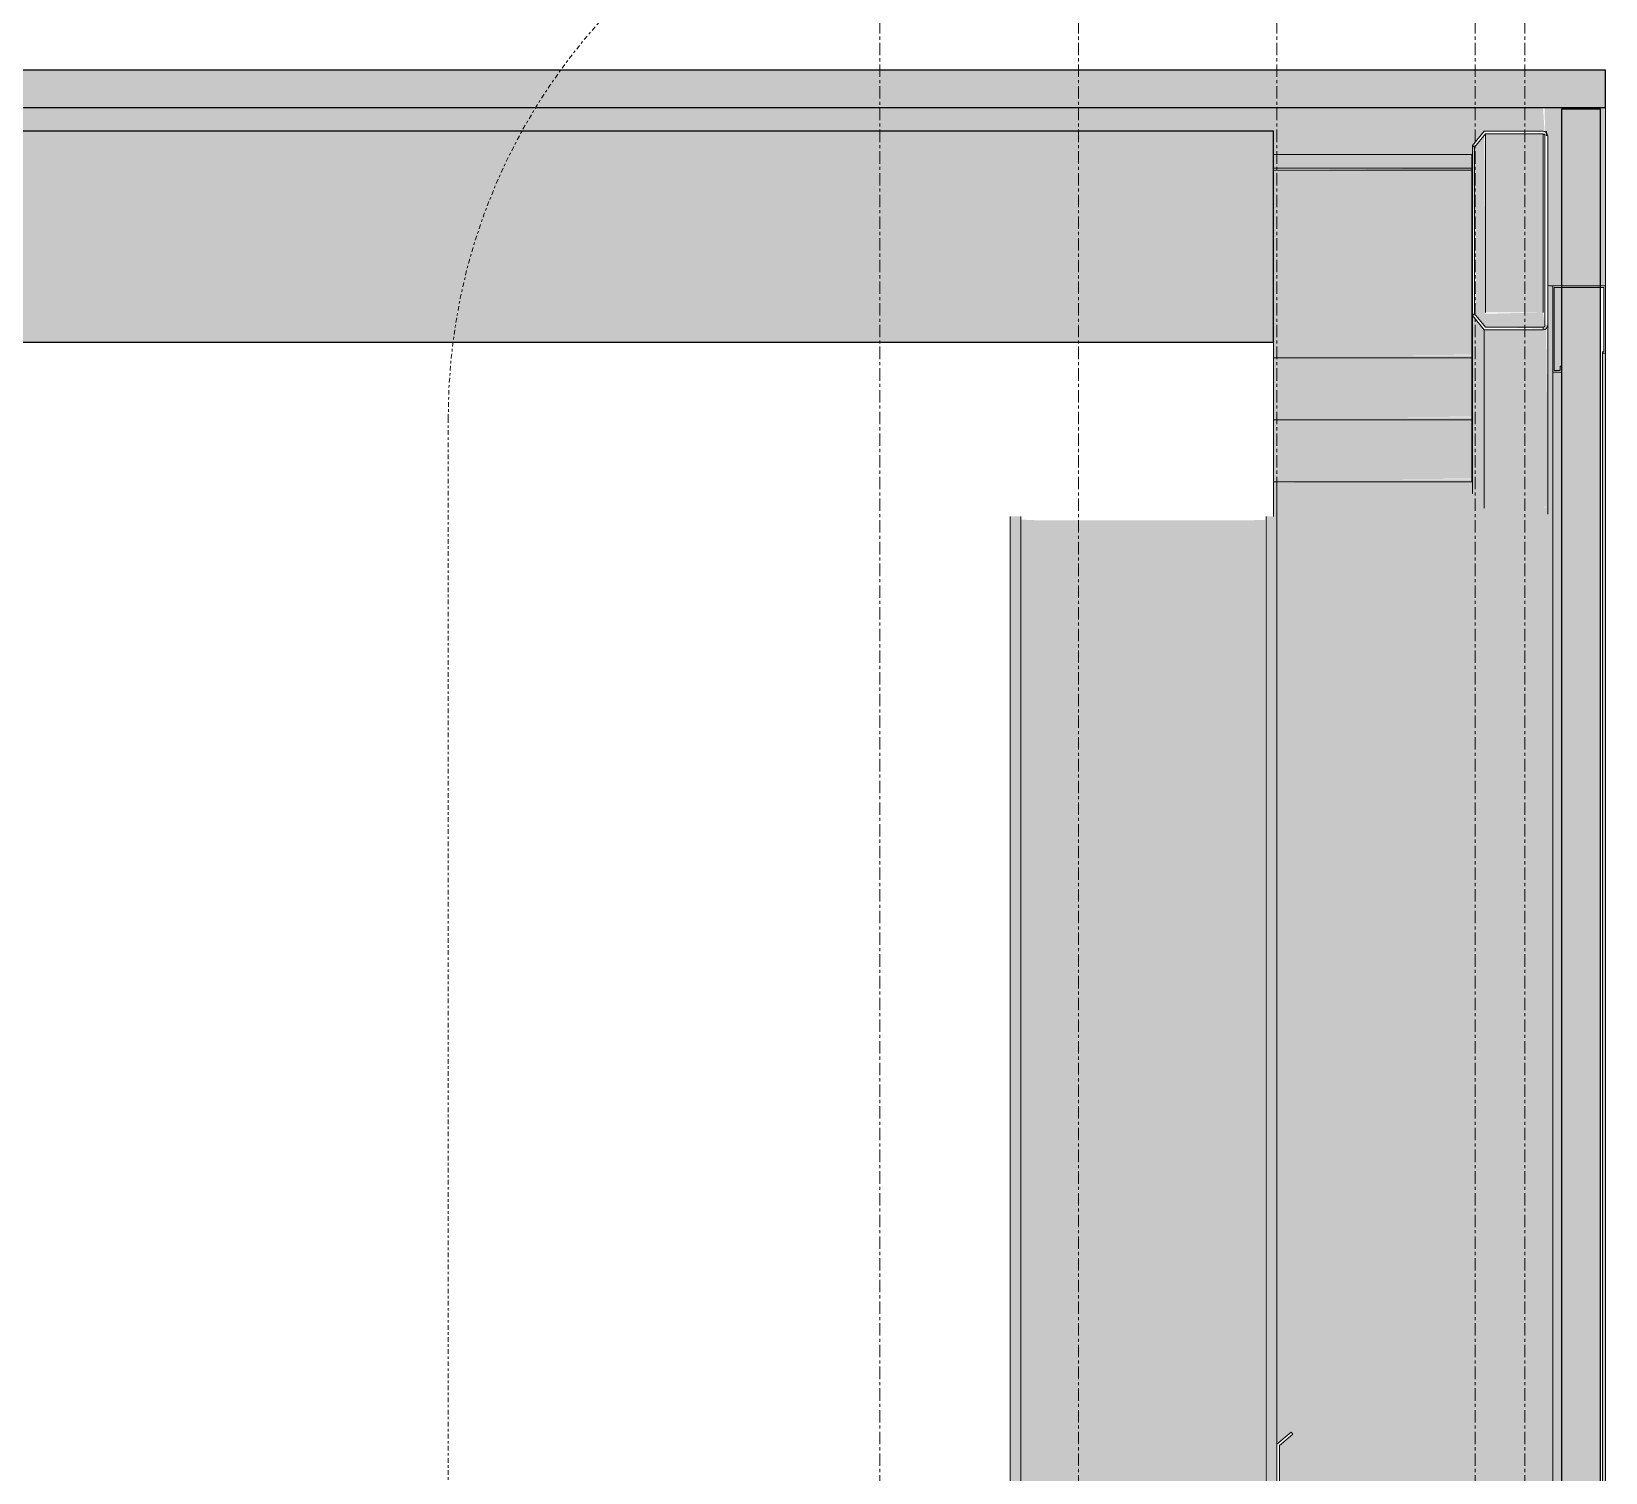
# Model space of a CAD drawing. Header units: inches. Extents: x -55396 to -733, y -290 to 853.
# Drawn here: x -22841.6 to -22778.1, y 339.4 to 397.5 of the extents above; entities that cross this region are included whole.
import ezdxf

# ---------------------------------------------------------------- set-up
doc = ezdxf.new("R2010")
doc.units = ezdxf.units.IN
doc.header["$MEASUREMENT"] = 0
doc.linetypes.add('Dash Dot 3_16_', pattern=[0.3125, 0.1875, -0.0625, 0, -0.0625])
doc.linetypes.add('Grid Line 1_2_', pattern=[0.875, 0.5, -0.125, 0.125, -0.125])
for name, color, linetype, lineweight in [('A-ANNO-SYMB', 150, 'Continuous', 9), ('A-CLNG', 13, 'Continuous', 9), ('A-CLNG-PATT', 13, 'Continuous', 25), ('A-GLAZ-CWMG', 51, 'Continuous', 9), ('A-ROOF', 132, 'Continuous', 9), ('A-WALL', 113, 'Continuous', 9), ('A-WALL-PATT', 111, 'Continuous', 25), ('L-SITE-WALL', 31, 'Continuous', 9), ('S-BEAM', 12, 'Continuous', 9), ('S-COLS', 52, 'Continuous', 9), ('S-GRID', 1, 'Continuous', 9)]:
    doc.layers.add(name, color=color, linetype=linetype, lineweight=lineweight)

# ---------------------------------------------------------------- blocks, each defined once
blk = doc.blocks.new('Girt_Z - 8_D-943826-Section 13')
at = {"layer": 'S-BEAM'}
for points in [[(-22791.525, 391.944), (-22783.525, 391.944), (-22783.525, 392.498), (-22791.525, 392.498)], [(-22783.525, 391.871), (-22783.525, 391.944), (-22791.525, 391.871)], [(-22783.525, 384.591), (-22783.525, 391.871), (-22791.525, 391.871), (-22791.525, 384.591), (-22787.098, 384.591)], [(-22787.098, 384.396), (-22783.525, 384.425), (-22783.525, 384.591), (-22791.525, 384.59), (-22791.525, 384.396)], [(-22783.525, 384.297), (-22783.525, 384.396), (-22791.525, 384.396), (-22791.525, 384.297), (-22787.098, 384.297)]]:
    blk.add_hatch(color=256, dxfattribs=at).paths.add_polyline_path(points, flags=0)
for p, q in [((-22791.525, 392.498), (-22783.525, 392.498)), ((-22783.525, 392.498), (-22783.525, 391.944)), ((-22783.525, 391.944), (-22791.525, 391.944)), ((-22783.525, 391.871), (-22791.525, 391.871)), ((-22783.525, 391.944), (-22783.525, 391.871)), ((-22783.525, 391.871), (-22783.525, 384.591)), ((-22783.525, 384.591), (-22783.525, 384.396)), ((-22783.525, 384.297), (-22791.525, 384.297)), ((-22783.525, 384.396), (-22783.525, 384.297))]:
    blk.add_line(p, q, dxfattribs=at)
blk = doc.blocks.new('Girt_Z - 8_D-V52-Section 13')
at = {"layer": 'S-BEAM'}
for points in [[(-22787.098, 382.093), (-22783.525, 382.093), (-22783.525, 384.297), (-22791.525, 384.297), (-22791.525, 382.093)], [(-22787.098, 381.898), (-22783.525, 381.927), (-22783.525, 382.093), (-22791.525, 382.093), (-22791.525, 381.898)], [(-22783.525, 381.799), (-22783.525, 381.898), (-22791.525, 381.898), (-22791.525, 381.799), (-22787.098, 381.799)]]:
    blk.add_hatch(color=256, dxfattribs=at).paths.add_polyline_path(points, flags=0)
for p, q in [((-22783.525, 384.297), (-22783.525, 382.093)), ((-22783.525, 382.093), (-22783.525, 381.898)), ((-22783.525, 381.799), (-22791.525, 381.799)), ((-22783.525, 381.898), (-22783.525, 381.799))]:
    blk.add_line(p, q, dxfattribs=at)
blk = doc.blocks.new('Girt_Z - 8_D-V53-Section 13')
at = {"layer": 'S-BEAM'}
for points in [[(-22791.39, 374.599), (-22791.389, 374.599), (-22791.39, 376.804)], [(-22791.39, 374.404), (-22791.389, 374.433), (-22791.39, 374.433)]]:
    blk.add_hatch(color=256, dxfattribs=at).paths.add_polyline_path(points, flags=0)
blk = doc.blocks.new('Girt_Z - 8_D-V54-Section 13')
at = {"layer": 'S-BEAM'}
blk.add_hatch(color=256, dxfattribs=at).paths.add_polyline_path([(-22791.39, 371.906), (-22791.389, 371.935), (-22791.39, 371.935)], flags=0)
blk = doc.blocks.new('Girt_Z - 8_D-1041617-Section 13')
at = {"layer": 'S-BEAM'}
for points in [[(-22791.39, 346.928), (-22791.389, 346.989), (-22791.39, 346.988)], [(-22791.39, 346.83), (-22791.389, 346.83), (-22791.39, 346.928)]]:
    blk.add_hatch(color=256, dxfattribs=at).paths.add_polyline_path(points, flags=0)
blk = doc.blocks.new('Girt_Z - 10_D-1181673-Section 13')
at = {"layer": 'S-BEAM'}
h = blk.add_hatch(dxfattribs=at)
h.set_pattern_fill('FP_1', color=256, style=0, pattern_type=2)
h.set_pattern_definition([(45, (-26138.858, 100.19), (-19.00703, 19.00703), []), (45, (-26138.858, 128.99), (-19.00703, 19.00703), [])])
h.paths.add_polyline_path([(-22781.965, 335.018), (-22781.39, 335.5), (-22781.39, 337.867), (-22781.5, 337.87), (-22781.5, 335.551), (-22782.035, 335.102)], flags=0)
h.paths.add_polyline_path([(-22787.098, 337.945), (-22781.578, 337.945), (-22781.578, 338.055), (-22791.203, 338.055), (-22791.203, 337.945)], flags=0)
h.paths.add_polyline_path([(-22791.281, 338.129), (-22791.281, 340.449), (-22790.745, 340.898), (-22790.816, 340.982), (-22791.39, 340.5), (-22791.39, 338.133)], flags=0)
at = {"layer": 'S-BEAM', "lineweight": 15}
for p, q in [((-22790.816, 340.982), (-22791.39, 340.5)), ((-22791.281, 340.449), (-22790.745, 340.898)), ((-22790.745, 340.898), (-22790.816, 340.982)), ((-22791.39, 340.5), (-22791.39, 338.133)), ((-22791.281, 338.129), (-22791.281, 340.449)), ((-22781.578, 338.055), (-22791.203, 338.055)), ((-22791.203, 337.945), (-22781.578, 337.945)), ((-22781.5, 337.87), (-22781.5, 335.551)), ((-22781.39, 335.5), (-22781.39, 337.867)), ((-22781.5, 335.551), (-22782.035, 335.102)), ((-22782.035, 335.102), (-22781.965, 335.018)), ((-22781.965, 335.018), (-22781.39, 335.5))]:
    blk.add_line(p, q, dxfattribs=at)
for centre, radius, start, end in [((-22791.203, 338.133), 0.188, 180, 270), ((-22791.203, 338.133), 0.0782, 183.04236, 270), ((-22781.578, 337.867), 0.187, 360, 90), ((-22781.578, 337.867), 0.0782, 2.12272, 90)]:
    blk.add_arc(centre, radius, start, end, dxfattribs=at)
blk = doc.blocks.new('Girt_C - 8_D-1113848-Section 13')
at = {"layer": 'S-BEAM'}
for points in [[(-22783.223, 385.835), (-22782.974, 386.132), (-22783.025, 393.266), (-22783.423, 392.791), (-22783.364, 386.004)], [(-22780.655, 386.132), (-22780.655, 393.326), (-22782.974, 393.315), (-22782.974, 386.132)], [(-22783.507, 386.004), (-22783.423, 386.074), (-22783.507, 386.074)], [(-22783.025, 378.235), (-22783.025, 385.429), (-22783.507, 386.004), (-22783.507, 378.81)], [(-22780.658, 378.235), (-22780.658, 385.429), (-22783.025, 385.429), (-22783.025, 378.235)], [(-22780.658, 378.235), (-22780.491, 378.342), (-22780.47, 378.423), (-22780.525, 385.484), (-22780.658, 385.429), (-22780.658, 379.269)]]:
    blk.add_hatch(color=256, dxfattribs=at).paths.add_polyline_path(points, flags=0)
at = {"layer": 'S-BEAM', "lineweight": 15}
for p, q in [((-22783.025, 393.436), (-22783.507, 392.861)), ((-22780.658, 393.436), (-22783.025, 393.436)), ((-22783.507, 392.861), (-22783.423, 392.791)), ((-22783.423, 392.791), (-22782.974, 393.326)), ((-22782.974, 393.326), (-22780.655, 393.326)), ((-22780.58, 393.248), (-22780.58, 385.617)), ((-22780.47, 385.617), (-22780.47, 393.248)), ((-22783.423, 386.074), (-22783.507, 386.004)), ((-22783.507, 386.004), (-22783.025, 385.429)), ((-22782.974, 385.538), (-22783.423, 386.074)), ((-22783.025, 385.429), (-22780.658, 385.429)), ((-22780.654, 385.538), (-22782.974, 385.538))]:
    blk.add_line(p, q, dxfattribs=at)
at = {"layer": 'S-BEAM'}
for p, q in [((-22783.507, 392.861), (-22783.507, 386.004)), ((-22782.974, 393.326), (-22782.974, 386.132)), ((-22780.655, 393.326), (-22780.655, 386.132)), ((-22783.423, 392.791), (-22783.423, 386.074)), ((-22783.507, 386.004), (-22783.507, 378.81)), ((-22783.025, 385.429), (-22783.025, 378.235)), ((-22780.654, 385.538), (-22780.654, 385.43)), ((-22780.47, 377.989), (-22780.47, 385.617))]:
    blk.add_line(p, q, dxfattribs=at)
at = {"layer": 'S-BEAM', "lineweight": 15, "flags": 128}
for points in [[(-22780.47, 393.248), (-22780.485, 393.32), (-22780.525, 393.381), (-22780.586, 393.422), (-22780.658, 393.436)], [(-22780.655, 393.326), (-22780.617, 393.315), (-22780.59, 393.287), (-22780.58, 393.248)], [(-22780.658, 385.429), (-22780.586, 385.443), (-22780.525, 385.484), (-22780.485, 385.545), (-22780.47, 385.617)], [(-22780.58, 385.617), (-22780.589, 385.579), (-22780.616, 385.55), (-22780.654, 385.538)]]:
    blk.add_lwpolyline(points, dxfattribs=at)
blk = doc.blocks.new('Rectangular Mullion - Profile_Polycarbonate_right-1166479-Section 13')
at = {"layer": 'A-GLAZ-CWMG'}
h = blk.add_hatch(color=256, dxfattribs=at)
h.paths.add_polyline_path([(-22780.265, 383.724), (-22780.203, 383.784), (-22780.203, 387.138), (-22780.265, 387.198), (-22780.265, 384.152)], flags=0)
h.paths.add_polyline_path([(-22778.139, 384.48), (-22778.139, 387.198), (-22778.202, 387.138), (-22778.202, 384.539)], flags=0)
h = blk.add_hatch(color=256, dxfattribs=at)
h.paths.add_polyline_path([(-22778.264, 239.5), (-22778.337, 239.562), (-22778.337, 239.5)], flags=0)
h.paths.add_polyline_path([(-22780.203, 383.724), (-22779.912, 383.784), (-22779.912, 387.138), (-22780.203, 387.138), (-22780.203, 383.784)], flags=0)
for points in [[(-22778.337, 239.562), (-22778.337, 387.138), (-22779.912, 387.138), (-22779.911, 239.562)], [(-22778.139, 239.5), (-22778.139, 384.48), (-22778.264, 384.48), (-22778.264, 239.5)], [(-22779.912, 239.5), (-22779.912, 239.562), (-22779.912, 383.724), (-22780.265, 383.724), (-22780.265, 239.5)]]:
    blk.add_hatch(color=256, dxfattribs=at).paths.add_polyline_path(points, flags=0)
for p, q in [((-22780.265, 383.724), (-22780.265, 387.198)), ((-22780.265, 387.198), (-22779.912, 387.198)), ((-22780.203, 387.138), (-22780.203, 383.784)), ((-22779.912, 387.138), (-22780.203, 387.138)), ((-22779.912, 387.198), (-22778.337, 387.198)), ((-22778.337, 387.138), (-22779.912, 387.138)), ((-22778.337, 387.198), (-22778.139, 387.198)), ((-22778.202, 387.138), (-22778.337, 387.138)), ((-22778.202, 384.539), (-22778.202, 387.138)), ((-22778.139, 387.198), (-22778.139, 384.48)), ((-22779.974, 383.963), (-22779.911, 383.963)), ((-22779.974, 383.784), (-22779.974, 383.963)), ((-22779.911, 383.963), (-22779.911, 383.724)), ((-22778.264, 384.539), (-22778.202, 384.539)), ((-22778.264, 384.48), (-22778.264, 384.539)), ((-22778.139, 384.48), (-22778.264, 384.48)), ((-22778.264, 239.5), (-22778.264, 384.48)), ((-22778.139, 239.5), (-22778.139, 384.48)), ((-22779.912, 383.724), (-22780.265, 383.724)), ((-22780.265, 239.5), (-22780.265, 383.724)), ((-22780.203, 383.784), (-22779.974, 383.784)), ((-22779.911, 239.562), (-22779.911, 383.724))]:
    blk.add_line(p, q, dxfattribs=at)
blk = doc.blocks.new('W-Wide Flange - W8X15-1168863-Section 13')
at = {"layer": 'S-BEAM'}
blk.add_hatch(color=256, dxfattribs=at).paths.add_polyline_path([(-22791.39, 342.56), (-22791.389, 342.56), (-22791.39, 342.874)], flags=0)

msp = doc.modelspace()

# ---------------------------------------------------------------- hatches: boundary and pattern name
at = {"layer": 'A-CLNG-PATT', "lineweight": 9}
h = msp.add_hatch(dxfattribs=at)
h.set_pattern_fill('FP_5', color=256, style=0, pattern_type=2)
h.set_pattern_definition([(161.57, (-26137.898, 101.149), (-7.6802237, -0.0009796), [0, -54.643, 6.067, 0]), (18.43, (-26139.818, 101.149), (-7.6802237, 0.0009796), [0, -54.643, 6.067, 0]), (108.43, (-26137.898, 101.149), (3.8382953, -19.2013653), [18.211, -42.499]), (71.57, (-26139.818, 101.149), (3.8382953, 19.2013653), [18.211, -42.499])])
h.paths.add_polyline_path([(-26281.39, 384.929), (-22791.525, 384.929), (-22791.525, 393.436), (-26281.39, 393.436), (-26281.39, 389.035)], flags=0)
at = {"layer": 'A-ROOF'}
msp.add_hatch(color=256, dxfattribs=at).paths.add_polyline_path([(-26281.39, 394.392), (-22778.139, 394.392), (-22778.139, 395.893), (-26283.89, 395.893), (-26283.89, 394.392), (-26282.39, 394.392)], flags=0)
at = {"layer": 'A-ROOF', "lineweight": 5}
h = msp.add_hatch(color=256, dxfattribs=at)
h.paths.add_polyline_path([(-22783.525, 387.198), (-22783.507, 387.282), (-22783.423, 392.961), (-22782.974, 393.436), (-22780.658, 393.436), (-22780.59, 393.315), (-22780.658, 394.392), (-26271.39, 394.392), (-26271.39, 393.436), (-22791.525, 393.436), (-22791.525, 392.498), (-22783.525, 392.498), (-22783.525, 387.213)], flags=0)
h.paths.add_polyline_path([(-22779.912, 387.198), (-22779.912, 394.329), (-22778.337, 394.329), (-22778.337, 387.198), (-22778.139, 387.198), (-22778.139, 394.392), (-22780.59, 394.392), (-22780.58, 393.248), (-22780.47, 393.248), (-22780.47, 387.198), (-22780.203, 387.198)], flags=0)
msp.add_hatch(color=256, dxfattribs=at).paths.add_polyline_path([(-22778.889, 387.198), (-22778.337, 387.198), (-22778.337, 394.329), (-22779.912, 394.329), (-22779.912, 387.198)], flags=0)
at = {"layer": 'A-WALL-PATT', "lineweight": 9, "transparency": 33554649}
msp.add_hatch(color=256, dxfattribs=at).paths.add_polyline_path([(-22778.337, 239.562), (-22778.337, 394.329), (-22779.912, 394.329), (-22779.912, 239.562)], flags=0)
at = {"layer": 'L-SITE-WALL', "lineweight": 5}
h = msp.add_hatch(color=256, dxfattribs=at)
h.paths.add_polyline_path([(-22781.578, 239.051), (-22781.578, 241.445), (-22791.203, 241.445), (-22791.203, 241.555), (-22781.578, 241.555), (-22781.578, 241.367)], flags=0)
h.paths.add_polyline_path([(-22780.47, 385.617), (-22780.58, 385.617), (-22780.658, 386.132), (-22783.025, 386.072), (-22783.223, 385.835), (-22782.974, 385.538), (-22780.656, 385.484), (-22780.586, 385.443), (-22780.485, 385.545)], flags=0)
h.paths.add_polyline_path([(-22791.389, 238.939), (-22781.56, 239), (-22781.5, 239.051), (-22781.428, 241.368), (-22781.39, 241.367), (-22781.389, 238.939), (-22778.889, 238.939), (-22778.889, 239.5), (-22780.265, 239.5), (-22780.265, 387.198), (-22780.47, 387.138), (-22780.525, 378.29), (-22780.658, 378.235), (-22783.025, 378.235), (-22783.507, 378.81), (-22783.525, 379.301), (-22791.389, 379.269), (-22791.389, 340.501), (-22790.816, 340.982), (-22790.745, 340.898), (-22791.281, 340.449), (-22791.281, 338.129), (-22791.389, 338.055), (-22791.389, 289.617), (-22791.281, 289.617), (-22791.203, 287.235), (-22790.745, 286.852), (-22790.816, 286.768), (-22791.389, 287.249), (-22791.389, 244.001), (-22790.816, 244.482), (-22790.745, 244.398), (-22791.281, 243.949), (-22791.281, 241.629), (-22791.389, 241.555), (-22791.389, 241.445)], flags=0)
h.paths.add_polyline_path([(-22791.203, 287.301), (-22791.203, 289.805), (-22781.578, 289.805), (-22781.578, 289.695), (-22791.203, 289.695)], flags=0)
h.paths.add_polyline_path([(-22781.5, 289.879), (-22781.56, 292.25), (-22782.035, 292.648), (-22781.965, 292.732), (-22781.39, 292.199), (-22781.39, 289.883)], flags=0)
h.paths.add_polyline_path([(-22781.578, 335.551), (-22781.578, 337.945), (-22791.203, 337.945), (-22791.203, 338.055), (-22781.578, 338.055), (-22781.578, 337.867)], flags=0)
h.paths.add_polyline_path([(-22781.965, 335.018), (-22782.035, 335.102), (-22781.5, 335.551), (-22781.5, 337.87), (-22781.39, 337.867), (-22781.39, 335.5), (-22781.578, 335.343)], flags=0)
at = {"layer": 'S-COLS', "lineweight": 5}
h = msp.add_hatch(color=256, dxfattribs=at)
h.paths.add_polyline_path([(-22791.39, 0), (-22791.39, 98.25), (-22791.824, 98.25), (-22791.824, 0)], flags=0)
h.paths.add_polyline_path([(-22791.824, 146.25), (-22791.39, 146.25), (-22791.39, 379.301), (-22791.525, 379.269), (-22791.525, 377.906), (-22791.824, 377.906), (-22791.824, 147.949)], flags=0)
for points in [[(-22801.707, 0), (-22801.707, 377.906), (-22802.14, 377.906), (-22802.14, 0)], [(-22801.015, 0), (-22801.015, 377.746), (-22801.707, 377.775), (-22801.659, 0), (-22801.191, 0)], [(-22792.675, 0), (-22792.515, 0), (-22792.515, 377.746), (-22801.015, 377.746), (-22801.015, 0)], [(-22792.515, 0), (-22791.824, 0), (-22791.883, 98.25), (-22792.139, 98.25), (-22792.061, 146.25), (-22791.824, 146.25), (-22791.871, 377.767), (-22792.515, 377.746), (-22792.515, 37.486)]]:
    msp.add_hatch(color=256, dxfattribs=at).paths.add_polyline_path(points, flags=0)

# ---------------------------------------------------------------- linework, layer by layer
at = {"layer": 'A-ANNO-SYMB', "linetype": 'Dash Dot 3_16_'}
msp.add_line((-22824.797, 381.863), (-22824.797, -6.572), dxfattribs=at)
msp.add_arc((-22800.797, 381.863), 24, 90, 180, dxfattribs=at)
at = {"layer": 'A-CLNG', "lineweight": 25}
for p, q in [((-22791.525, 393.436), (-26281.39, 393.436)), ((-22791.525, 384.929), (-22791.525, 393.436)), ((-26281.39, 384.929), (-22791.525, 384.929))]:
    msp.add_line(p, q, dxfattribs=at)
at = {"layer": 'A-CLNG'}
msp.add_line((-22791.525, 377.906), (-22791.525, 384.929), dxfattribs=at)
at = {"layer": 'A-ROOF', "lineweight": 25}
for p, q in [((-22778.139, 395.893), (-26283.89, 395.893)), ((-22778.139, 394.392), (-22778.139, 395.893)), ((-26271.39, 394.392), (-22778.139, 394.392))]:
    msp.add_line(p, q, dxfattribs=at)
at = {"layer": 'A-ROOF'}
msp.add_line((-22778.139, 387.198), (-22778.139, 394.392), dxfattribs=at)
at = {"layer": 'A-WALL', "lineweight": 25}
for p, q in [((-22779.912, 394.329), (-22779.912, 239.562)), ((-22778.337, 394.329), (-22779.912, 394.329)), ((-22778.337, 239.562), (-22778.337, 394.329))]:
    msp.add_line(p, q, dxfattribs=at)
at = {"layer": 'A-WALL'}
msp.add_line((-22778.337, 387.138), (-22779.912, 387.138), dxfattribs=at)
at = {"layer": 'L-SITE-WALL'}
msp.add_line((-22778.889, 387.198), (-22780.47, 387.198), dxfattribs=at)
at = {"layer": 'S-BEAM'}
msp.add_line((-22780.525, 393.436), (-22780.525, 393.248), dxfattribs=at)
at = {"layer": 'S-COLS'}
for p, q in [((-22791.39, 379.269), (-22791.39, 340.5)), ((-22802.14, 377.906), (-22802.14, 0)), ((-22801.707, 377.906), (-22801.707, 0)), ((-22791.824, 146.25), (-22791.824, 377.906))]:
    msp.add_line(p, q, dxfattribs=at)
at = {"layer": 'S-GRID', "linetype": 'Grid Line 1_2_'}
for p, q in [((-22807.39, -132), (-22807.39, 573.765)), ((-22799.39, -132), (-22799.39, 573.765)), ((-22799.39, -132), (-22799.39, 573.765)), ((-22791.39, -132), (-22791.39, 573.765)), ((-22791.39, -132), (-22791.39, 573.765)), ((-22783.39, -132), (-22783.39, 573.765)), ((-22781.39, -132), (-22781.39, 573.765))]:
    msp.add_line(p, q, dxfattribs=at)

# ---------------------------------------------------------------- block references
at = {"layer": 'A-GLAZ-CWMG'}
msp.add_blockref('Rectangular Mullion - Profile_Polycarbonate_right-1166479-Section 13', (0, 0), dxfattribs=at)
at = {"layer": 'S-BEAM'}
for name, p in [('Girt_C - 8_D-1113848-Section 13', (0, 0)), ('Girt_Z - 8_D-943826-Section 13', (0, 0)), ('Girt_Z - 8_D-V52-Section 13', (0, 0)), ('Girt_Z - 8_D-V52-Section 13', (0, -2.498)), ('Girt_Z - 8_D-V53-Section 13', (0, 0)), ('Girt_Z - 8_D-V54-Section 13', (0, 0)), ('Girt_Z - 8_D-V54-Section 13', (0, -2.498)), ('Girt_Z - 8_D-V54-Section 13', (0, -4.996)), ('Girt_Z - 8_D-V54-Section 13', (0, -7.493)), ('Girt_Z - 8_D-V53-Section 13', (0, -12.489)), ('Girt_Z - 8_D-V54-Section 13', (0, -12.489)), ('Girt_Z - 8_D-V53-Section 13', (0, -17.485)), ('Girt_Z - 8_D-V54-Section 13', (0, -17.485)), ('Girt_Z - 8_D-V53-Section 13', (0, -22.48)), ('Girt_Z - 8_D-V54-Section 13', (0, -22.48)), ('Girt_Z - 8_D-1041617-Section 13', (0, 0)), ('Girt_Z - 8_D-1041617-Section 13', (0, -2.498)), ('W-Wide Flange - W8X15-1168863-Section 13', (0, 0)), ('Girt_Z - 10_D-1181673-Section 13', (0, 0))]:
    msp.add_blockref(name, p, dxfattribs=at)

doc.saveas('drawing.dxf')
